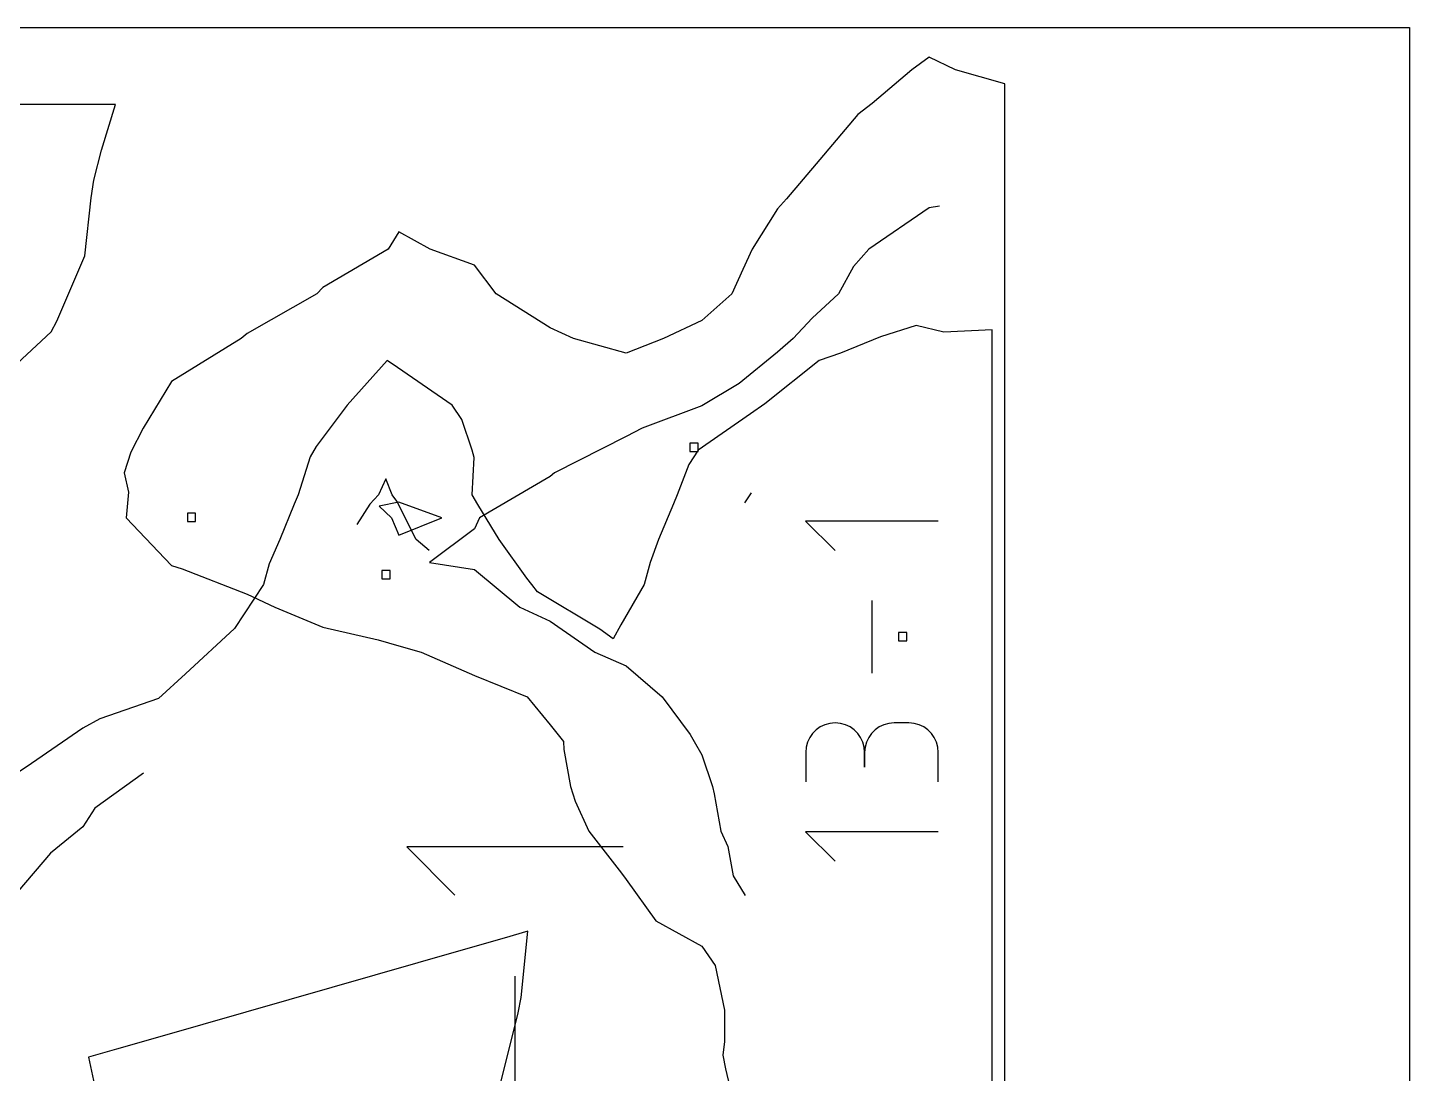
# Model space of a CAD drawing. Extents: x 0 to 600, y 0 to 270.
# Drawn here: x 478.6 to 600, y 178.1 to 270 of the extents above; entities that cross this region are included whole.
import ezdxf

# ---------------------------------------------------------------- set-up
doc = ezdxf.new("R2010")
doc.units = 0
doc.layers.add('1', color=7, linetype='CONTINUOUS')
doc.layers.add('2', color=7, linetype='CONTINUOUS')

msp = doc.modelspace()

# ---------------------------------------------------------------- linework, layer by layer
at = {"layer": '1', "color": 3}
for p, q in [((-0.000006, 270.000013), (600.00002, 270.000013)), ((600.00002, 270.000013), (600.00002, 0.000006))]:
    msp.add_line(p, q, dxfattribs=at)
at = {"layer": '1', "color": 5}
for p, q in [((485.069943, 263.261122), (367.030656, 263.261122)), ((485.069943, 259.225338), (486.293551, 263.261122)), ((485.155154, 263.261122), (485.069943, 263.261122)), ((486.293551, 263.261122), (485.155154, 263.261122)), ((484.385553, 256.602293), (485.069943, 259.225338)), ((484.148856, 255.043704), (484.385553, 256.602293)), ((483.588451, 249.943599), (484.148856, 255.043704)), ((481.135375, 244.199319), (483.588451, 249.943599)), ((480.626366, 243.28495), (481.135375, 244.199319)), ((477.200357, 240.08112), (480.626366, 243.28495)), ((556.663932, 243.823628), (553.512716, 242.824996)), ((559.090407, 243.253302), (556.663932, 243.823628)), ((563.322581, 243.455734), (559.090407, 243.253302)), ((563.322581, 111.88735), (563.322581, 243.455734)), ((553.512716, 242.824996), (550.005239, 241.394448)), ((510.17679, 240.752437), (506.659257, 236.817869)), ((511.069023, 240.151904), (510.17679, 240.752437)), ((548.128034, 240.752437), (543.34659, 236.943656)), ((550.005239, 241.394448), (548.128034, 240.752437)), ((515.87418, 236.817869), (511.069023, 240.151904)), ((506.659257, 236.817869), (503.919894, 233.193488)), ((516.711862, 235.573073), (515.87418, 236.817869)), ((543.34659, 236.943656), (542.0976, 236.07983)), ((542.0976, 236.07983), (537.495233, 232.882851)), ((517.622578, 232.882851), (516.711862, 235.573073)), ((503.919894, 233.193488), (503.394202, 232.280966)), ((503.394202, 232.280966), (502.33155, 228.948283)), ((517.818248, 232.22912), (517.622578, 232.882851)), ((517.637456, 228.948283), (517.818248, 232.22912)), ((537.495233, 232.882851), (536.687717, 231.604691)), ((536.687717, 231.604691), (535.662213, 228.948283)), ((502.33155, 228.948283), (502.00333, 228.126382)), ((518.137899, 228.105644), (517.637456, 228.948283)), ((535.662213, 228.948283), (535.33395, 228.148476)), ((502.00333, 228.126382), (500.723368, 225.013715)), ((520.007573, 225.013715), (518.137899, 228.105644)), ((535.33395, 228.148476), (534.00678, 225.013715)), ((500.723368, 225.013715), (499.801379, 222.890661)), ((522.431343, 221.634142), (520.007573, 225.013715)), ((534.00678, 225.013715), (533.263916, 222.9903)), ((499.801379, 222.890661), (499.299133, 221.078697)), ((510.43648, 222.297345), (509.706103, 222.297345)), ((509.706103, 222.297345), (509.706103, 221.566968)), ((510.43648, 221.566968), (510.43648, 222.297345)), ((533.263916, 222.9903), (532.75653, 221.078697)), ((499.299133, 221.078697), (496.735598, 217.193724)), ((509.706103, 221.566968), (510.43648, 221.566968)), ((522.873627, 221.078697), (522.431343, 221.634142)), ((523.370462, 220.428121), (522.873627, 221.078697)), ((532.75653, 221.078697), (530.689472, 217.534563)), ((528.86195, 217.14413), (523.370462, 220.428121)), ((530.689472, 217.534563), (530.029066, 216.287965)), ((496.735598, 217.193724), (492.453878, 213.209562)), ((530.029066, 216.287965), (528.86195, 217.14413)), ((492.453878, 213.209562), (490.076994, 211.054949)), ((490.076994, 211.054949), (484.922426, 209.274994)), ((484.922426, 209.274994), (483.418391, 208.436413)), ((483.418391, 208.436413), (478.890506, 205.339976)), ((478.890506, 205.339976), (476.759337, 203.897705))]:
    msp.add_line(p, q, dxfattribs=at)
at = {"layer": '1', "color": 1}
for p, q in [((510.052805, 230.360345), (509.405837, 228.948283)), ((510.608703, 228.948283), (510.052805, 230.360345)), ((509.405837, 228.948283), (508.649761, 228.11917)), ((511.003198, 228.386975), (510.608703, 228.948283)), ((512.715077, 225.013715), (511.003198, 228.386975)), ((542.044039, 228.948283), (541.559375, 228.25217)), ((542.14778, 229.111039), (542.044039, 228.948283)), ((508.649761, 228.11917), (507.484766, 226.342822)), ((513.859334, 224.065128), (512.715077, 225.013715)), ((488.738423, 204.507255), (484.485553, 201.405398)), ((484.485553, 201.405398), (483.418391, 199.774696)), ((483.418391, 199.774696), (480.571726, 197.47083)), ((530.890958, 198.010497), (511.890471, 198.010497)), ((511.890471, 198.010497), (516.115387, 193.786484)), ((480.571726, 197.47083), (477.716493, 194.101628)), ((521.390332, 186.662603), (521.390332, 176.273227))]:
    msp.add_line(p, q, dxfattribs=at)
at = {"layer": '2', "color": 3}
for p, q in [((-0.000006, 270.000013), (600.000014, 270.000013)), ((600.000014, 270.000013), (600.000014, 0.000006))]:
    msp.add_line(p, q, dxfattribs=at)
at = {"layer": '2', "color": 5}
for p, q in [((557.792877, 267.408215), (556.273061, 266.288303)), ((560.10213, 266.288303), (557.792877, 267.408215)), ((556.273061, 266.288303), (552.79881, 263.337513)), ((564.451481, 265.070129), (560.10213, 266.288303)), ((564.451481, 159.368482), (564.451481, 265.070129)), ((551.52065, 262.353735), (548.191125, 258.419167)), ((552.79881, 263.337513), (551.52065, 262.353735)), ((548.191125, 258.419167), (545.262854, 254.949437)), ((544.47567, 254.084718), (542.252078, 250.549592)), ((545.262854, 254.949437), (544.47567, 254.084718)), ((511.18175, 252.072124), (510.251646, 250.549592)), ((513.95583, 250.549592), (511.18175, 252.072124)), ((510.251646, 250.549592), (504.523146, 247.17498)), ((517.840806, 249.132559), (513.95583, 250.549592)), ((542.252078, 250.549592), (541.417101, 248.742585)), ((519.755563, 246.615024), (517.840806, 249.132559)), ((541.417101, 248.742585), (540.451834, 246.615024)), ((503.985733, 246.615024), (497.864543, 243.111006)), ((504.523146, 247.17498), (503.985733, 246.615024)), ((524.499409, 243.621391), (519.755563, 246.615024)), ((540.451834, 246.615024), (537.816617, 244.258882)), ((537.816617, 244.258882), (534.457332, 242.680016)), ((497.864543, 243.111006), (497.324876, 242.680016)), ((526.532742, 242.680016), (524.499409, 243.621391)), ((497.324876, 242.680016), (491.205939, 238.921719)), ((531.158013, 241.405441), (526.532742, 242.680016)), ((534.457332, 242.680016), (531.158013, 241.405441)), ((491.205939, 238.921719), (488.710034, 234.81088)), ((488.710034, 234.81088), (487.648733, 232.709018)), ((537.496512, 233.497994), (536.766135, 233.497994)), ((536.766135, 233.497994), (536.766135, 232.767617)), ((537.496512, 232.767617), (537.496512, 233.497994)), ((487.648733, 232.709018), (487.053611, 230.875839)), ((536.766135, 232.767617), (537.496512, 232.767617)), ((487.053611, 230.875839), (487.423308, 229.176597)), ((487.423308, 229.176597), (487.213663, 226.941271)), ((493.331697, 227.3281), (492.60132, 227.3281)), ((492.60132, 227.3281), (492.60132, 226.597723)), ((493.331697, 226.597723), (493.331697, 227.3281)), ((487.213663, 226.941271), (490.626147, 223.349372)), ((492.60132, 226.597723), (493.331697, 226.597723)), ((490.626147, 223.349372), (491.205939, 222.751984)), ((491.205939, 222.751984), (492.158135, 222.443603)), ((492.158135, 222.443603), (497.864543, 220.212808)), ((497.864543, 220.212808), (500.300035, 219.072135)), ((500.300035, 219.072135), (504.523146, 217.335934)), ((504.523146, 217.335934), (509.369333, 216.208347)), ((509.369333, 216.208347), (511.18175, 215.669119)), ((555.836637, 216.862981), (555.10626, 216.862981)), ((555.10626, 216.862981), (555.10626, 216.132604)), ((555.836637, 216.132604), (555.836637, 216.862981)), ((511.18175, 215.669119), (513.152415, 215.137128)), ((513.152415, 215.137128), (517.840806, 213.067726)), ((555.10626, 216.132604), (555.836637, 216.132604)), ((517.840806, 213.067726), (522.469681, 211.20256)), ((522.469681, 211.20256), (524.499409, 208.742271)), ((524.499409, 208.742271), (525.647271, 207.267992)), ((525.647271, 207.267992), (525.695513, 206.561048)), ((525.695513, 206.561048), (526.281617, 203.332984)), ((526.281617, 203.332984), (526.687382, 202.039946)), ((526.687382, 202.039946), (527.897015, 199.398416)), ((527.897015, 199.398416), (530.759011, 195.699226)), ((530.759011, 195.699226), (531.158013, 195.137106)), ((531.158013, 195.137106), (533.763924, 191.528875)), ((533.763924, 191.528875), (537.816617, 189.295071)), ((520.432735, 189.993825), (516.649874, 188.910149)), ((522.538707, 190.597123), (520.432735, 189.993825)), ((521.928873, 184.771157), (522.538707, 190.597123)), ((516.649874, 188.910149), (512.867449, 187.826597)), ((537.816617, 189.295071), (538.986572, 187.594171)), ((512.867449, 187.826597), (509.084855, 186.742997)), ((538.986572, 187.594171), (539.817035, 183.659468)), ((509.084855, 186.742997), (505.302251, 185.659394)), ((505.302251, 185.659394), (501.519696, 184.575805)), ((521.685255, 183.426198), (521.928873, 184.771157)), ((497.737098, 183.492204), (493.954543, 182.408615)), ((501.519696, 184.575805), (497.737098, 183.492204)), ((520.071747, 176.965192), (521.685255, 183.426198)), ((539.817035, 183.659468), (539.817373, 180.906961)), ((493.954543, 182.408615), (490.171988, 181.325026)), ((490.171988, 181.325026), (486.389387, 180.241424)), ((486.389387, 180.241424), (483.905869, 179.52997)), ((539.817373, 180.906961), (539.662729, 179.724697)), ((539.662729, 179.724697), (539.883648, 178.503176)), ((483.905869, 179.52997), (484.956233, 174.737225)), ((539.883648, 178.503176), (540.556764, 175.789994))]:
    msp.add_line(p, q, dxfattribs=at)
at = {"layer": '2', "color": 1}
for p, q in [((557.792877, 254.16675), (552.497644, 250.549592)), ((558.699535, 254.323646), (557.792877, 254.16675)), ((552.497644, 250.549592), (551.134274, 249.0158)), ((551.134274, 249.0158), (549.83898, 246.615024)), ((549.83898, 246.615024), (547.521613, 244.48026)), ((547.521613, 244.48026), (545.834983, 242.680016)), ((545.834983, 242.680016), (544.475217, 241.481657)), ((544.475217, 241.481657), (541.10241, 238.745448)), ((541.10241, 238.745448), (537.816617, 236.780633)), ((537.816617, 236.780633), (532.581795, 234.81088)), ((532.581795, 234.81088), (531.158013, 234.071475)), ((531.158013, 234.071475), (524.880828, 230.876312)), ((524.880828, 230.876312), (524.499409, 230.566579)), ((524.499409, 230.566579), (518.277226, 226.941271)), ((511.18175, 228.297879), (509.445978, 227.966977)), ((514.965734, 226.941271), (511.18175, 228.297879)), ((509.445978, 227.966977), (510.535231, 226.941271)), ((510.535231, 226.941271), (511.18175, 225.413803)), ((511.18175, 225.413803), (514.965734, 226.941271)), ((517.840806, 225.967435), (513.88144, 223.006703)), ((518.277226, 226.941271), (517.840806, 225.967435)), ((558.60035, 226.639213), (546.930548, 226.639213)), ((546.930548, 226.639213), (549.525639, 224.045022)), ((513.88144, 223.006703), (517.840806, 222.397177)), ((517.840806, 222.397177), (521.83263, 219.072135)), ((521.83263, 219.072135), (524.499409, 217.856666)), ((552.765449, 219.669523), (552.765449, 213.289105)), ((524.499409, 217.856666), (528.409631, 215.137128)), ((528.409631, 215.137128), (531.158013, 213.916688)), ((531.158013, 213.916688), (534.34552, 211.20256)), ((534.34552, 211.20256), (536.778758, 207.881137)), ((549.068027, 208.869851), (548.630704, 208.749947)), ((549.531952, 208.91178), (549.068027, 208.869851)), ((549.998132, 208.869851), (549.531952, 208.91178)), ((549.531952, 208.91178), (549.531952, 208.91178)), ((550.436808, 208.749947), (549.998132, 208.869851)), ((554.250549, 208.869851), (553.813222, 208.749947)), ((554.714473, 208.91178), (554.250549, 208.869851)), ((556.012019, 208.91178), (554.714473, 208.91178)), ((554.714473, 208.91178), (554.714473, 208.91178)), ((556.476393, 208.869851), (556.012019, 208.91178)), ((556.91372, 208.749947), (556.476393, 208.869851)), ((536.778758, 207.881137), (537.145299, 207.267992)), ((547.554074, 207.990253), (547.298442, 207.628683)), ((547.866513, 208.302693), (547.554074, 207.990253)), ((548.227644, 208.558324), (547.866513, 208.302693)), ((548.630704, 208.749947), (548.227644, 208.558324)), ((550.84122, 208.558324), (550.436808, 208.749947)), ((551.203254, 208.302693), (550.84122, 208.558324)), ((551.516142, 207.990253), (551.203254, 208.302693)), ((551.772224, 207.628683), (551.516142, 207.990253)), ((552.736592, 207.990253), (552.48096, 207.628683)), ((553.049031, 208.302693), (552.736592, 207.990253)), ((553.410615, 208.558324), (553.049031, 208.302693)), ((553.813222, 208.749947), (553.410615, 208.558324)), ((557.316327, 208.558324), (556.91372, 208.749947)), ((557.67791, 208.302693), (557.316327, 208.558324)), ((557.989896, 207.990253), (557.67791, 208.302693)), ((558.245528, 207.628683), (557.989896, 207.990253)), ((537.145299, 207.267992), (537.816617, 206.103007)), ((546.986003, 206.786484), (546.944074, 206.320294)), ((547.10638, 207.22515), (546.986003, 206.786484)), ((547.298442, 207.628683), (547.10638, 207.22515)), ((551.964286, 207.22515), (551.772224, 207.628683)), ((552.085116, 206.786484), (551.964286, 207.22515)), ((552.127045, 206.320294), (552.085116, 206.786484)), ((552.168521, 206.786484), (552.127045, 206.320294)), ((552.289351, 207.22515), (552.168521, 206.786484)), ((552.48096, 207.628683), (552.289351, 207.22515)), ((558.43759, 207.22515), (558.245528, 207.628683)), ((558.557967, 206.786484), (558.43759, 207.22515)), ((558.599896, 206.320294), (558.557967, 206.786484)), ((537.816617, 206.103007), (538.763402, 203.332984)), ((546.944074, 206.320294), (546.944074, 203.728808)), ((552.127045, 206.320294), (552.127045, 205.022759)), ((552.127045, 205.022759), (552.127045, 206.320294)), ((552.127045, 206.320294), (552.127045, 206.320294)), ((558.599896, 203.728808), (558.599896, 206.320294)), ((558.599896, 206.320294), (558.599896, 206.320294)), ((538.763402, 203.332984), (538.913984, 202.684639)), ((538.913984, 202.684639), (539.500088, 199.397943)), ((539.500088, 199.397943), (540.104678, 198.046306)), ((558.60035, 199.353309), (546.930548, 199.353309)), ((546.930548, 199.353309), (549.525639, 196.759084)), ((540.104678, 198.046306), (540.580326, 195.463612)), ((540.580326, 195.463612), (541.63802, 193.757065))]:
    msp.add_line(p, q, dxfattribs=at)

doc.saveas('drawing.dxf')
